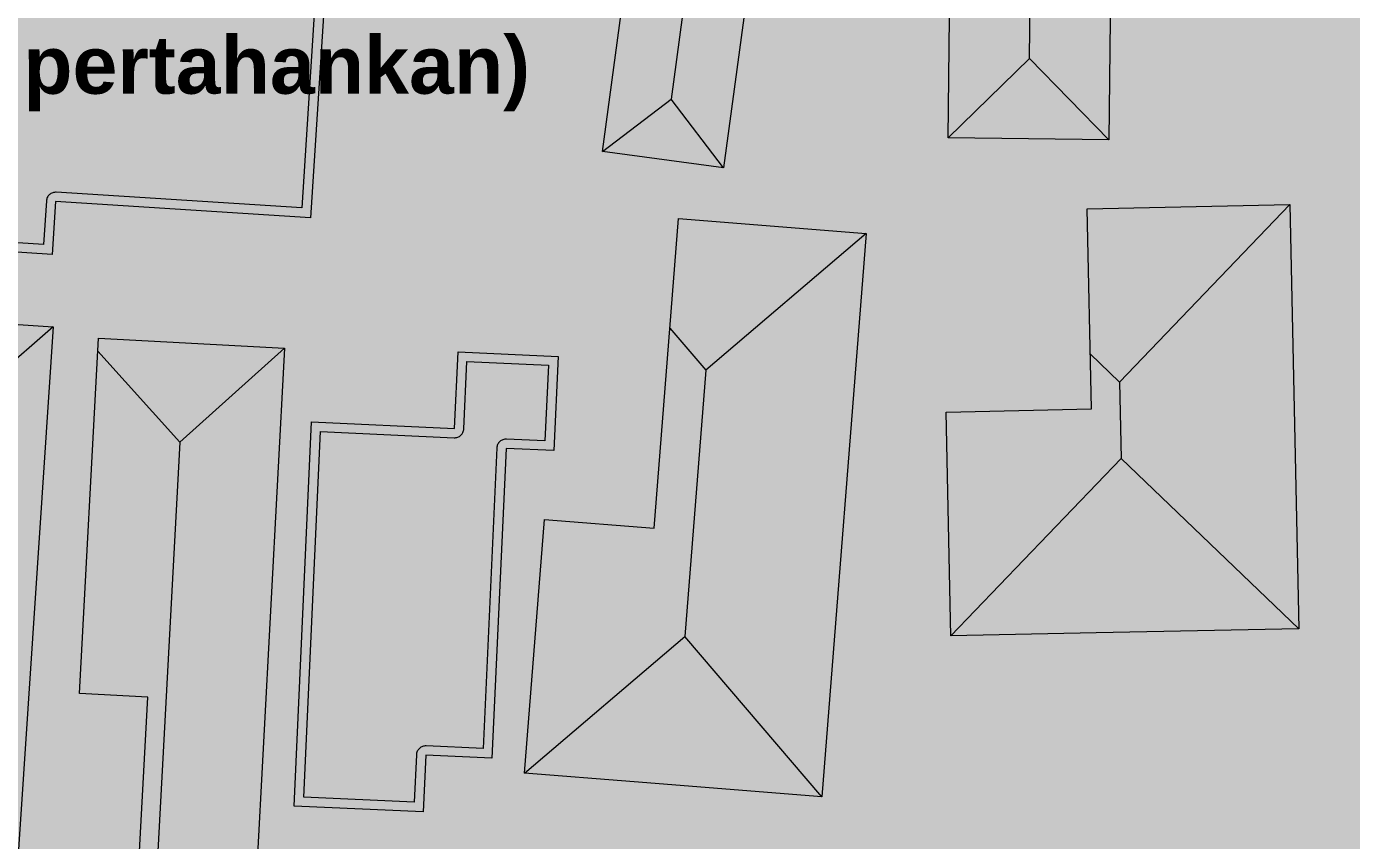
# Model space of a CAD drawing. Header units: metres. Extents: x 305909 to 307171, y 9156037 to 9156671.
# Drawn here: x 306593 to 306657.2, y 9156362.4 to 9156401.9 of the extents above; entities that cross this region are included whole.
import ezdxf
from ezdxf.enums import TextEntityAlignment as Align

# ---------------------------------------------------------------- set-up
doc = ezdxf.new("R2010")
doc.units = ezdxf.units.M
for name, color, linetype, lineweight, true_color in [('B-BANGUNAN_PERMUKIMAN', 7, 'Continuous', 13, 0xf0cd8c), ('B-BAYANGAN', 7, 'Continuous', 0, 0x76786c), ('T-LABEL_ZONA', 7, 'Continuous', 0, 0x3c3c3c)]:
    doc.layers.add(name, color=color, linetype=linetype, lineweight=lineweight, true_color=true_color)
doc.layers.add('G-PERKERASAN', color=7, linetype='Continuous')
doc.styles.add('ARIALB', font='arialbd.ttf')

msp = doc.modelspace()

# ---------------------------------------------------------------- hatches: boundary and pattern name
at = {"layer": 'B-BANGUNAN_PERMUKIMAN', "true_color": 0xee9467}
h = msp.add_hatch(color=21, dxfattribs=at)
h.dxf.hatch_style = 1
h.paths.add_polyline_path([(306624.256, 9156420.844), (306624.257, 9156420.844), (306626.796, 9156417.511), (306624.206, 9156398.342), (306620.873, 9156395.803), (306620.873, 9156395.803), (306624.256, 9156420.844)])
at = {"layer": 'B-BANGUNAN_PERMUKIMAN', "true_color": 0xb97350}
h = msp.add_hatch(color=23, dxfattribs=at)
h.dxf.hatch_style = 1
h.paths.add_polyline_path([(306626.746, 9156395.009), (306624.206, 9156398.342), (306626.796, 9156417.511), (306630.13, 9156420.05), (306626.746, 9156395.009)])
at = {"layer": 'B-BANGUNAN_PERMUKIMAN', "true_color": 0xd4845c}
h = msp.add_hatch(color=23, dxfattribs=at)
h.dxf.hatch_style = 1
h.paths.add_polyline_path([(306607.467, 9156404.15), (306606.733, 9156392.59), (306594.382, 9156393.375), (306594.22, 9156390.813), (306587.313, 9156391.252), (306587.541, 9156394.842), (306580.737, 9156395.274), (306581.689, 9156410.276), (306588.832, 9156409.822), (306588.647, 9156406.906), (306595.795, 9156406.452), (306595.696, 9156404.898), (306607.467, 9156404.15)])
at = {"layer": 'B-BANGUNAN_PERMUKIMAN', "true_color": 0xec9366}
h = msp.add_hatch(color=33, dxfattribs=at)
h.dxf.hatch_style = 1
h.paths.add_polyline_path([(306637.77, 9156409.644), (306641.62, 9156405.706), (306641.558, 9156400.308), (306637.62, 9156396.458), (306637.62, 9156396.458), (306637.652, 9156399.275), (306637.77, 9156409.644)])
at = {"layer": 'B-BANGUNAN_PERMUKIMAN', "true_color": 0xbb7451}
h = msp.add_hatch(color=23, dxfattribs=at)
h.dxf.hatch_style = 1
h.paths.add_polyline_path([(306641.558, 9156400.308), (306641.62, 9156405.706), (306645.558, 9156409.555), (306645.408, 9156396.37), (306645.408, 9156396.37), (306641.558, 9156400.308)])
at = {"layer": 'B-BANGUNAN_PERMUKIMAN', "true_color": 0xbc7551}
h = msp.add_hatch(color=23, dxfattribs=at)
h.dxf.hatch_style = 1
h.paths.add_polyline_path([(306641.558, 9156400.308), (306645.408, 9156396.37), (306637.62, 9156396.458), (306641.558, 9156400.308)])
at = {"layer": 'B-BANGUNAN_PERMUKIMAN', "true_color": 0xbf7753}
h = msp.add_hatch(color=23, dxfattribs=at)
h.dxf.hatch_style = 1
h.paths.add_polyline_path([(306624.206, 9156398.342), (306626.746, 9156395.009), (306620.873, 9156395.803), (306624.206, 9156398.342)])
at = {"layer": 'B-BANGUNAN_PERMUKIMAN', "true_color": 0xef9567}
h = msp.add_hatch(color=21, dxfattribs=at)
h.dxf.hatch_style = 1
h.paths.add_polyline_path([(306645.93, 9156384.626), (306644.508, 9156385.99), (306644.362, 9156393.026), (306654.183, 9156393.231), (306645.93, 9156384.626)])
at = {"layer": 'B-BANGUNAN_PERMUKIMAN', "true_color": 0xc57a55}
h = msp.add_hatch(color=23, dxfattribs=at)
h.dxf.hatch_style = 1
h.paths.add_polyline_path([(306646.007, 9156380.918), (306645.93, 9156384.626), (306654.183, 9156393.231), (306654.611, 9156372.665), (306646.007, 9156380.918)])
at = {"layer": 'B-BANGUNAN_PERMUKIMAN', "true_color": 0xec9366}
h = msp.add_hatch(color=33, dxfattribs=at)
h.dxf.hatch_style = 1
h.paths.add_polyline_path([(306625.883, 9156385.197), (306624.143, 9156387.235), (306624.562, 9156392.546), (306633.651, 9156391.828), (306625.883, 9156385.197)])
at = {"layer": 'B-BANGUNAN_PERMUKIMAN', "true_color": 0xc77c56}
h = msp.add_hatch(color=23, dxfattribs=at)
h.dxf.hatch_style = 1
h.paths.add_polyline_path([(306631.495, 9156364.52), (306631.495, 9156364.52), (306624.864, 9156372.288), (306625.883, 9156385.197), (306633.651, 9156391.828), (306631.495, 9156364.52)])
at = {"layer": 'B-BANGUNAN_PERMUKIMAN', "true_color": 0xea9165}
h = msp.add_hatch(color=33, dxfattribs=at)
h.dxf.hatch_style = 1
h.paths.add_polyline_path([(306590.627, 9156384.124), (306587.447, 9156387.752), (306594.255, 9156387.304), (306590.627, 9156384.124)])
at = {"layer": 'B-BANGUNAN_PERMUKIMAN', "true_color": 0xba7450}
h = msp.add_hatch(color=23, dxfattribs=at)
h.dxf.hatch_style = 1
h.paths.add_polyline_path([(306592.49, 9156360.503), (306589.31, 9156364.131), (306590.627, 9156384.124), (306594.255, 9156387.304), (306592.49, 9156360.503)])
at = {"layer": 'B-BANGUNAN_PERMUKIMAN', "true_color": 0xf39769}
h = msp.add_hatch(color=21, dxfattribs=at)
h.dxf.hatch_style = 1
h.paths.add_polyline_path([(306625.883, 9156385.197), (306624.864, 9156372.288), (306617.096, 9156365.657), (306618.067, 9156377.956), (306623.378, 9156377.537), (306624.143, 9156387.235), (306625.883, 9156385.197)])
at = {"layer": 'B-BANGUNAN_PERMUKIMAN', "true_color": 0xeb9266}
h = msp.add_hatch(color=33, dxfattribs=at)
h.dxf.hatch_style = 1
h.paths.add_polyline_path([(306600.394, 9156381.708), (306596.427, 9156386.122), (306596.461, 9156386.753), (306599.765, 9156386.577), (306605.473, 9156386.272), (306600.394, 9156381.708)])
at = {"layer": 'B-BANGUNAN_PERMUKIMAN', "true_color": 0xee9467}
h = msp.add_hatch(color=21, dxfattribs=at)
h.dxf.hatch_style = 1
h.paths.add_polyline_path([(306600.394, 9156381.708), (306598.527, 9156346.769), (306593.448, 9156342.205), (306593.448, 9156342.205), (306594.175, 9156355.809), (306598.111, 9156355.599), (306598.846, 9156369.353), (306595.541, 9156369.53), (306596.427, 9156386.122), (306600.394, 9156381.708)])
at = {"layer": 'B-BANGUNAN_PERMUKIMAN', "true_color": 0xbc7551}
h = msp.add_hatch(color=23, dxfattribs=at)
h.dxf.hatch_style = 1
h.paths.add_polyline_path([(306603.092, 9156341.69), (306603.092, 9156341.69), (306598.527, 9156346.769), (306600.394, 9156381.708), (306605.473, 9156386.272), (306603.092, 9156341.69)])
at = {"layer": 'B-BANGUNAN_PERMUKIMAN', "true_color": 0xd4845c}
h = msp.add_hatch(color=23, dxfattribs=at)
h.dxf.hatch_style = 1
h.paths.add_polyline_path([(306618.725, 9156385.866), (306618.518, 9156381.301), (306616.204, 9156381.406), (306615.521, 9156366.385), (306612.309, 9156366.531), (306612.184, 9156363.78), (306605.939, 9156364.064), (306606.785, 9156382.691), (306613.708, 9156382.376), (306613.876, 9156386.087), (306618.725, 9156385.866)])
at = {"layer": 'B-BANGUNAN_PERMUKIMAN', "true_color": 0xef9568}
h = msp.add_hatch(color=21, dxfattribs=at)
h.dxf.hatch_style = 1
h.paths.add_polyline_path([(306637.528, 9156383.171), (306644.564, 9156383.318), (306644.508, 9156385.99), (306645.93, 9156384.626), (306646.007, 9156380.918), (306637.754, 9156372.314), (306637.754, 9156372.314), (306637.528, 9156383.171)])
at = {"layer": 'B-BANGUNAN_PERMUKIMAN', "true_color": 0xc07753}
h = msp.add_hatch(color=23, dxfattribs=at)
h.dxf.hatch_style = 1
h.paths.add_polyline_path([(306646.007, 9156380.918), (306654.611, 9156372.665), (306654.611, 9156372.665), (306644.79, 9156372.461), (306637.754, 9156372.314), (306646.007, 9156380.918)])
at = {"layer": 'B-BANGUNAN_PERMUKIMAN', "true_color": 0xc17853}
h = msp.add_hatch(color=23, dxfattribs=at)
h.dxf.hatch_style = 1
h.paths.add_polyline_path([(306624.864, 9156372.288), (306631.495, 9156364.52), (306622.406, 9156365.238), (306617.096, 9156365.657), (306617.096, 9156365.657), (306624.864, 9156372.288)])
at = {"layer": 'B-BAYANGAN', "true_color": 0x76786c}
h = msp.add_hatch(color=8, dxfattribs=at)
h.dxf.hatch_style = 1
h.paths.add_polyline_path([(306630.88, 9156419.3), (306627.496, 9156394.259), (306621.622, 9156395.053), (306625.006, 9156420.094), (306630.88, 9156419.3)])
h = msp.add_hatch(color=8, dxfattribs=at)
h.dxf.hatch_style = 1
h.paths.add_polyline_path([(306637.964, 9156411.987), (306637.816, 9156401.408), (306631.971, 9156401.489), (306632.119, 9156412.069), (306637.964, 9156411.987)])
h = msp.add_hatch(color=8, dxfattribs=at)
h.dxf.hatch_style = 1
h.paths.add_polyline_path([(306608.217, 9156403.4), (306607.483, 9156391.84), (306595.132, 9156392.625), (306594.97, 9156390.063), (306588.063, 9156390.502), (306588.291, 9156394.092), (306581.487, 9156394.524), (306582.439, 9156409.526), (306589.582, 9156409.072), (306589.397, 9156406.156), (306596.545, 9156405.702), (306596.446, 9156404.148), (306608.217, 9156403.4)])
h = msp.add_hatch(color=8, dxfattribs=at)
h.dxf.hatch_style = 1
h.paths.add_polyline_path([(306646.308, 9156408.805), (306646.158, 9156395.62), (306638.37, 9156395.708), (306638.52, 9156408.894), (306646.308, 9156408.805)])
h = msp.add_hatch(color=8, dxfattribs=at)
h.dxf.hatch_style = 1
h.paths.add_polyline_path([(306645.54, 9156371.711), (306638.504, 9156371.564), (306638.278, 9156382.421), (306645.314, 9156382.568), (306645.112, 9156392.276), (306654.933, 9156392.481), (306655.361, 9156371.915), (306645.54, 9156371.711)])
h = msp.add_hatch(color=8, dxfattribs=at)
h.dxf.hatch_style = 1
h.paths.add_polyline_path([(306634.401, 9156391.078), (306632.245, 9156363.77), (306623.156, 9156364.488), (306617.846, 9156364.907), (306618.817, 9156377.206), (306624.128, 9156376.787), (306625.312, 9156391.796), (306634.401, 9156391.078)])
h = msp.add_hatch(color=8, dxfattribs=at)
h.dxf.hatch_style = 1
h.paths.add_polyline_path([(306595.005, 9156386.554), (306593.24, 9156359.753), (306586.432, 9156360.201), (306588.197, 9156387.002), (306595.005, 9156386.554)])
h = msp.add_hatch(color=8, dxfattribs=at)
h.dxf.hatch_style = 1
h.paths.add_polyline_path([(306606.223, 9156385.522), (306603.842, 9156340.94), (306598.134, 9156341.245), (306594.198, 9156341.455), (306594.925, 9156355.059), (306598.861, 9156354.849), (306599.596, 9156368.603), (306596.291, 9156368.78), (306597.211, 9156386.003), (306600.515, 9156385.827), (306606.223, 9156385.522)])
h = msp.add_hatch(color=8, dxfattribs=at)
h.dxf.hatch_style = 1
h.paths.add_polyline_path([(306619.475, 9156385.116), (306619.268, 9156380.551), (306616.954, 9156380.656), (306616.271, 9156365.635), (306613.059, 9156365.781), (306612.934, 9156363.03), (306606.689, 9156363.314), (306607.535, 9156381.941), (306614.458, 9156381.626), (306614.626, 9156385.337), (306619.475, 9156385.116)])
at = {"layer": 'G-PERKERASAN', "true_color": 0xe0ded9}
h = msp.add_hatch(color=254, dxfattribs=at)
h.dxf.hatch_style = 1
h.paths.add_polyline_path([(306908.991, 9156199.224), (306871.946, 9156198.019), (306868.838, 9156144.144), (306843.973, 9156139.654), (306613.966, 9156113.407), (306520.721, 9156109.954), (306490.891, 9156113.339), (306490.891, 9156130.788), (306527.331, 9156127.935), (306527.76, 9156145.94), (306529.801, 9156231.677), (306512.264, 9156228.096), (306490.891, 9156230.233), (306490.891, 9156525.396), (306504.834, 9156523.084), (306572.178, 9156510.306), (306677.166, 9156490.276), (306781.809, 9156471.972), (306833.432, 9156467.309), (306884.355, 9156462.71), (306888.869, 9156462.302), (306908.991, 9156460.229), (306908.991, 9156405.135), (306880.738, 9156410.367), (306872.191, 9156289.958), (306880.063, 9156289.504), (306887.261, 9156399.075), (306908.991, 9156395.952), (306908.991, 9156283.201), (306908.991, 9156208.942), (306891.749, 9156208.374), (306886.184, 9156208.191), (306882.096, 9156208.056), (306881.637, 9156222), (306879.908, 9156222), (306879.787, 9156200), (306885.632, 9156200.303), (306885.601, 9156199.857), (306906.625, 9156201.392), (306908.7, 9156201.5), (306908.991, 9156201.535), (306908.991, 9156199.224)])

# ---------------------------------------------------------------- linework, layer by layer
at = {"layer": 'B-BANGUNAN_PERMUKIMAN', "color": 27, "lineweight": 9, "true_color": 0x744832}
for p, q in [((306626.796, 9156417.511), (306624.206, 9156398.342)), ((306641.558, 9156400.308), (306641.62, 9156405.706)), ((306637.62, 9156396.458), (306641.558, 9156400.308)), ((306645.408, 9156396.37), (306641.558, 9156400.308)), ((306620.873, 9156395.803), (306624.206, 9156398.342)), ((306626.746, 9156395.009), (306624.206, 9156398.342)), ((306654.183, 9156393.231), (306645.93, 9156384.626)), ((306633.651, 9156391.828), (306625.883, 9156385.197)), ((306594.255, 9156387.304), (306590.627, 9156384.124)), ((306624.143, 9156387.235), (306625.883, 9156385.197)), ((306596.427, 9156386.122), (306600.394, 9156381.708)), ((306605.473, 9156386.272), (306600.394, 9156381.708)), ((306644.508, 9156385.99), (306645.93, 9156384.626)), ((306625.883, 9156385.197), (306624.864, 9156372.288)), ((306645.93, 9156384.626), (306646.007, 9156380.918)), ((306600.394, 9156381.708), (306598.527, 9156346.769)), ((306637.754, 9156372.314), (306646.007, 9156380.918)), ((306654.611, 9156372.665), (306646.007, 9156380.918)), ((306617.096, 9156365.657), (306624.864, 9156372.288)), ((306631.495, 9156364.52), (306624.864, 9156372.288))]:
    msp.add_line(p, q, dxfattribs=at)
at = {"layer": 'B-BANGUNAN_PERMUKIMAN', "color": 27, "lineweight": 13, "true_color": 0x744832}
for points in [[(306630.13, 9156420.05), (306626.746, 9156395.009), (306620.872, 9156395.803), (306624.256, 9156420.844), (306630.13, 9156420.05)], [(306607.467, 9156404.15), (306606.733, 9156392.59), (306594.382, 9156393.375), (306594.22, 9156390.813), (306587.313, 9156391.252), (306587.541, 9156394.842), (306580.737, 9156395.274), (306581.689, 9156410.276), (306588.832, 9156409.822), (306588.647, 9156406.906), (306595.795, 9156406.452), (306595.696, 9156404.898), (306607.467, 9156404.15)], [(306645.558, 9156409.555), (306645.408, 9156396.37), (306637.62, 9156396.458), (306637.77, 9156409.644), (306645.558, 9156409.555)], [(306644.79, 9156372.461), (306637.754, 9156372.314), (306637.528, 9156383.171), (306644.564, 9156383.318), (306644.362, 9156393.026), (306654.183, 9156393.231), (306654.611, 9156372.665), (306644.79, 9156372.461)], [(306633.651, 9156391.828), (306631.495, 9156364.52), (306622.406, 9156365.238), (306617.096, 9156365.657), (306618.067, 9156377.956), (306623.378, 9156377.537), (306624.562, 9156392.546), (306633.651, 9156391.828)], [(306594.255, 9156387.304), (306592.49, 9156360.503), (306585.682, 9156360.951), (306587.447, 9156387.752), (306594.255, 9156387.304)], [(306605.473, 9156386.272), (306603.092, 9156341.69), (306597.384, 9156341.995), (306593.448, 9156342.205), (306594.175, 9156355.809), (306598.111, 9156355.599), (306598.846, 9156369.353), (306595.541, 9156369.53), (306596.461, 9156386.753), (306599.765, 9156386.577), (306605.473, 9156386.272)], [(306618.725, 9156385.866), (306618.518, 9156381.301), (306616.204, 9156381.406), (306615.521, 9156366.385), (306612.309, 9156366.531), (306612.184, 9156363.78), (306605.939, 9156364.064), (306606.785, 9156382.691), (306613.708, 9156382.376), (306613.876, 9156386.087), (306618.725, 9156385.866)]]:
    msp.add_lwpolyline(points, close=True, dxfattribs=at)
at = {"layer": 'B-BANGUNAN_PERMUKIMAN', "color": 21, "lineweight": 9, "true_color": 0xfa9b6c}
msp.add_lwpolyline([(306606.989, 9156403.73), (306606.312, 9156393.068), (306594.411, 9156393.824), (306594.367, 9156393.824), (306594.323, 9156393.821), (306594.279, 9156393.813), (306594.237, 9156393.8), (306594.196, 9156393.784), (306594.156, 9156393.764), (306594.119, 9156393.74), (306594.085, 9156393.712), (306594.053, 9156393.682), (306594.025, 9156393.648), (306594, 9156393.611), (306593.978, 9156393.573), (306593.961, 9156393.532), (306593.947, 9156393.49), (306593.938, 9156393.447), (306593.933, 9156393.403), (306593.799, 9156391.291), (306587.79, 9156391.672)], dxfattribs=at)
msp.add_lwpolyline([(306618.255, 9156385.437), (306618.088, 9156381.771), (306616.224, 9156381.856), (306616.18, 9156381.855), (306616.136, 9156381.851), (306616.093, 9156381.842), (306616.051, 9156381.829), (306616.01, 9156381.812), (306615.971, 9156381.791), (306615.934, 9156381.767), (306615.9, 9156381.738), (306615.869, 9156381.707), (306615.841, 9156381.673), (306615.817, 9156381.636), (306615.796, 9156381.597), (306615.779, 9156381.556), (306615.767, 9156381.514), (306615.758, 9156381.47), (306615.754, 9156381.427), (306615.092, 9156366.855), (306612.33, 9156366.98), (306612.285, 9156366.98), (306612.242, 9156366.976), (306612.198, 9156366.967), (306612.156, 9156366.954), (306612.115, 9156366.937), (306612.076, 9156366.916), (306612.04, 9156366.891), (306612.006, 9156366.863), (306611.975, 9156366.832), (306611.947, 9156366.797), (306611.922, 9156366.761), (306611.902, 9156366.722), (306611.885, 9156366.681), (306611.872, 9156366.638), (306611.864, 9156366.595), (306611.86, 9156366.551), (306611.755, 9156364.25), (306606.408, 9156364.493), (306607.214, 9156382.221), (306613.687, 9156381.926), (306613.732, 9156381.926), (306613.775, 9156381.931), (306613.819, 9156381.94), (306613.861, 9156381.953), (306613.902, 9156381.97), (306613.941, 9156381.991), (306613.977, 9156382.015), (306614.011, 9156382.043), (306614.042, 9156382.075), (306614.07, 9156382.109), (306614.095, 9156382.146), (306614.115, 9156382.185), (306614.132, 9156382.226), (306614.145, 9156382.268), (306614.153, 9156382.311), (306614.157, 9156382.355), (306614.306, 9156385.617), (306618.255, 9156385.437)], close=True, dxfattribs=at)

# ---------------------------------------------------------------- texts
at = {"layer": 'T-LABEL_ZONA', "color": 251, "true_color": 0x6e6456, "style": 'ARIALB'}
msp.add_text('PERMUKIMAN EKSISTING (bangunan bawaan dipertahankan)', height=2.8, dxfattribs=at).set_placement((306560, 9156400), align=Align.MIDDLE_CENTER)

doc.saveas('drawing.dxf')
